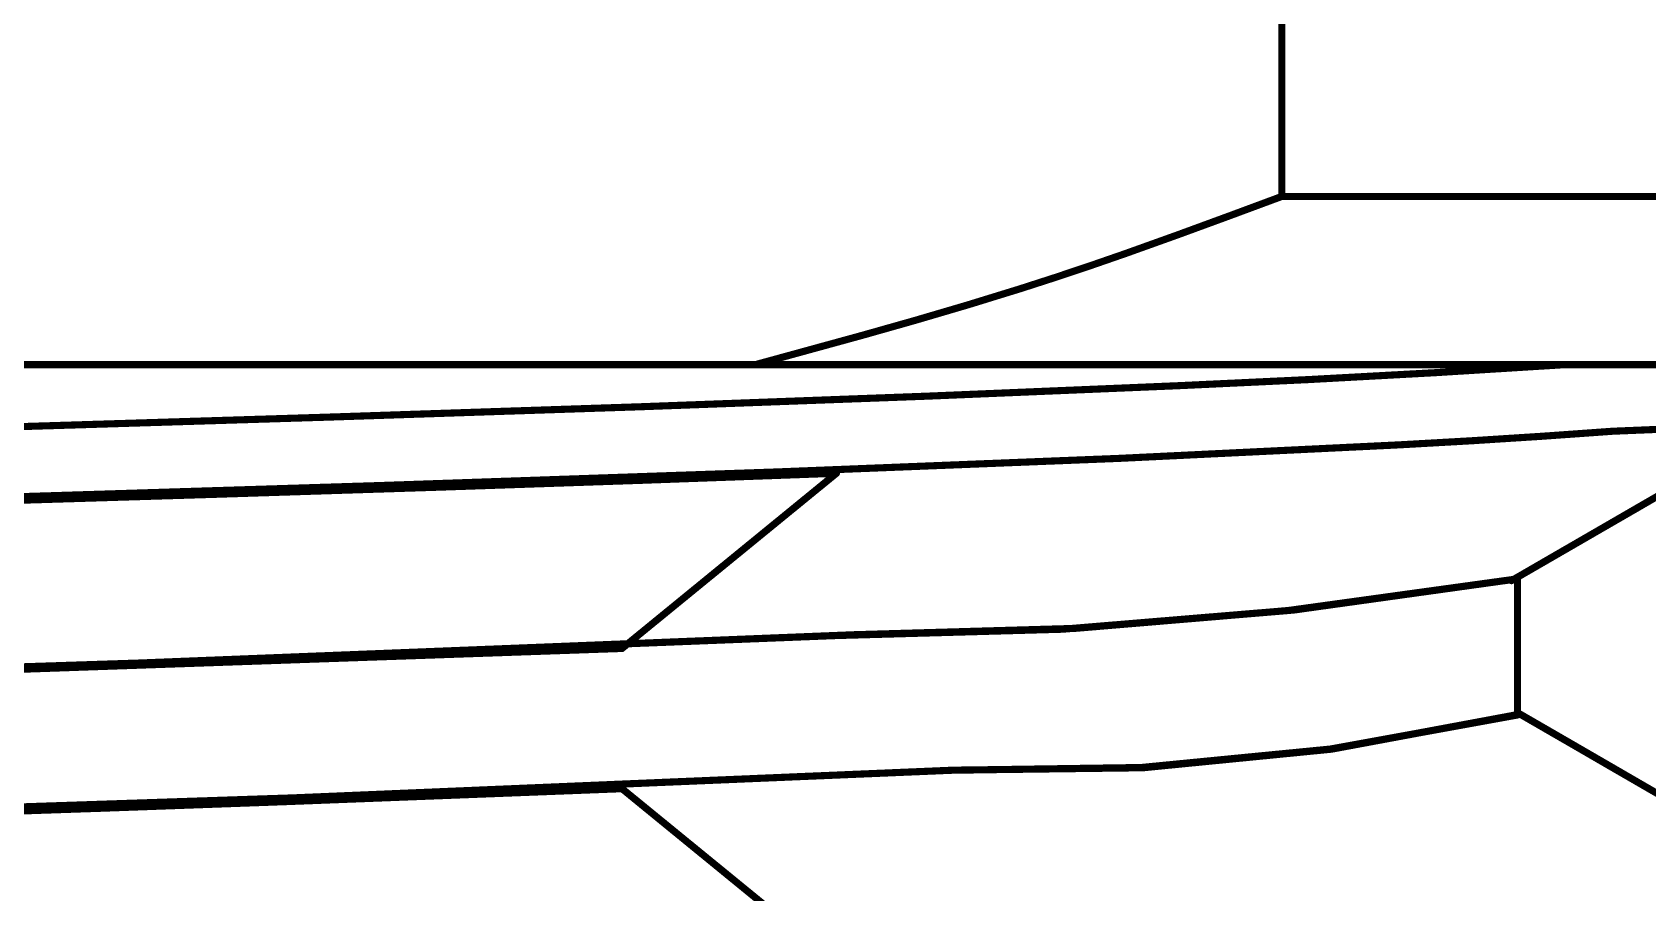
# Model space of a CAD drawing. Header units: inches. Extents: x -6 to 430, y 0 to 90.
# Drawn here: x 25.307 to 28.191, y 56.558 to 58.093 of the extents above; entities that cross this region are included whole.
import ezdxf

# ---------------------------------------------------------------- set-up
doc = ezdxf.new("R2010")
doc.units = ezdxf.units.IN
doc.layers.add('Mechanical 1', color=6, linetype='Continuous')

msp = doc.modelspace()

# ---------------------------------------------------------------- linework, layer by layer
at = {"layer": 'Mechanical 1'}
for points in [[(27.5375, 57.8, 0.0127, 0.0127, 0), (27.5375, 60.2, 0.0127, 0.0127, 0)], [(27.4447, 57.7656, 0.0127, 0.0127, 0), (27.5375, 57.8, 0.0127, 0.0127, 0)], [(27.5375, 57.8, 0.0127, 0.0127, 0), (29.0028, 57.8, 0.0127, 0.0127, 0)], [(27.3519, 57.7316, 0.0127, 0.0127, 0), (27.4447, 57.7656, 0.0127, 0.0127, 0)], [(27.2589, 57.6983, 0.0127, 0.0127, 0), (27.3519, 57.7316, 0.0127, 0.0127, 0)], [(27.2589, 57.6983, 0.0127, 0.0127, -0.008036), (27.0717, 57.6357, 0.0127, 0.0127, 0)], [(26.9775, 57.6067, 0.0127, 0.0127, 0), (27.0717, 57.6357, 0.0127, 0.0127, 0)], [(26.7881, 57.5521, 0.0127, 0.0127, 0), (26.8829, 57.5789, 0.0127, 0.0127, 0)], [(26.8829, 57.5789, 0.0127, 0.0127, 0), (26.9775, 57.6067, 0.0127, 0.0127, 0)], [(26.598, 57.5, 0.0127, 0.0127, 0), (26.7881, 57.5521, 0.0127, 0.0127, 0)], [(15.3241, 57.5, 0.0127, 0.0127, 0), (29.6759, 57.5, 0.0127, 0.0127, 0)], [(28.0433, 57.5, 0.0127, 0.0127, -0.005608), (27.3546, 57.4625, 0.0127, 0.0127, 0)], [(28.0433, 57.5, 0.0127, 0.0127, -0.005608), (27.3546, 57.4625, 0.0127, 0.0127, 0)], [(26.3968, 57.425, 0.0127, 0.0127, 0), (26.9057, 57.4438, 0.0127, 0.0127, 0)], [(26.3968, 57.425, 0.0127, 0.0127, 0), (26.9057, 57.4438, 0.0127, 0.0127, 0)], [(26.9057, 57.4438, 0.0127, 0.0127, 0), (27.3546, 57.4625, 0.0127, 0.0127, 0)], [(26.9057, 57.4438, 0.0127, 0.0127, 0), (27.3546, 57.4625, 0.0127, 0.0127, 0)], [(25.2239, 57.3875, 0.0127, 0.0127, 0), (25.8334, 57.4063, 0.0127, 0.0127, 0)], [(25.2239, 57.3875, 0.0127, 0.0127, 0), (25.8334, 57.4063, 0.0127, 0.0127, 0)], [(25.8334, 57.4063, 0.0127, 0.0127, 0), (26.3968, 57.425, 0.0127, 0.0127, 0)], [(25.8334, 57.4063, 0.0127, 0.0127, 0), (26.3968, 57.425, 0.0127, 0.0127, 0)], [(28.4807, 57.4297, 0.0127, 0.0127, -0.071961), (28.1284, 57.3812, 0.0127, 0.0127, 0)], [(28.4807, 57.4297, 0.0127, 0.0127, -0.071961), (28.1284, 57.3812, 0.0127, 0.0127, 0)], [(28.1284, 57.3812, 0.0127, 0.0127, -0.005466), (27.7491, 57.357, 0.0127, 0.0127, 0)], [(28.1284, 57.3812, 0.0127, 0.0127, -0.005466), (27.7491, 57.357, 0.0127, 0.0127, 0)], [(27.2478, 57.3328, 0.0127, 0.0127, 0), (27.7491, 57.357, 0.0127, 0.0127, 0)], [(27.2478, 57.3328, 0.0127, 0.0127, 0), (27.7491, 57.357, 0.0127, 0.0127, 0)], [(26.6369, 57.3086, 0.0127, 0.0127, 0), (27.2478, 57.3328, 0.0127, 0.0127, 0)], [(26.6369, 57.3086, 0.0127, 0.0127, 0), (27.2478, 57.3328, 0.0127, 0.0127, 0)], [(25.9305, 57.2844, 0.0127, 0.0127, 0), (26.6369, 57.3086, 0.0127, 0.0127, 0)], [(25.9305, 57.2844, 0.0127, 0.0127, 0), (26.6369, 57.3086, 0.0127, 0.0127, 0)], [(26.0271, 57.2812, 0.0127, 0.0127, 0), (26.3958, 57.2937, 0.0127, 0.0127, 0)], [(26.3599, 56.9937, 0.0127, 0.0127, 0), (26.7426, 57.3062, 0.0127, 0.0127, 0)], [(26.3958, 57.2937, 0.0127, 0.0127, 0), (26.7426, 57.3062, 0.0127, 0.0127, 0)], [(25.1447, 57.2601, 0.0127, 0.0127, 0), (25.9305, 57.2844, 0.0127, 0.0127, 0)], [(25.1447, 57.2601, 0.0127, 0.0127, 0), (25.9305, 57.2844, 0.0127, 0.0127, 0)], [(25.224, 57.2562, 0.0127, 0.0127, 0), (25.6349, 57.2687, 0.0127, 0.0127, 0)], [(25.6349, 57.2687, 0.0127, 0.0127, 0), (26.0271, 57.2812, 0.0127, 0.0127, 0)], [(28.1664, 57.2411, 0.0127, 0.0127, 0), (28.2211, 57.2727, 0.0127, 0.0127, 0)], [(28.1683, 57.2421, 0.0127, 0.0127, 0), (28.2226, 57.2736, 0.0127, 0.0127, 0)], [(28.1118, 57.2095, 0.0127, 0.0127, 0), (28.1664, 57.2411, 0.0127, 0.0127, 0)], [(28.1139, 57.2107, 0.0127, 0.0127, 0), (28.1683, 57.2421, 0.0127, 0.0127, 0)], [(28.0571, 57.1779, 0.0127, 0.0127, 0), (28.1118, 57.2095, 0.0127, 0.0127, 0)], [(28.0596, 57.1793, 0.0127, 0.0127, 0), (28.1139, 57.2107, 0.0127, 0.0127, 0)], [(27.9478, 57.1147, 0.0127, 0.0127, 0), (28.0571, 57.1779, 0.0127, 0.0127, 0)], [(27.9509, 57.1165, 0.0127, 0.0127, 0), (28.0596, 57.1793, 0.0127, 0.0127, 0)], [(27.9585, 56.875, 0.0127, 0.0127, 0), (27.9585, 57.1209, 0.0127, 0.0127, 0)], [(27.9486, 57.1165, 0.0127, 0.0127, -0.040929), (26.7419, 57.0167, 0.0127, 0.0127, 0)], [(27.9486, 57.1165, 0.0127, 0.0127, -0.041211), (26.7746, 57.0182, 0.0127, 0.0127, 0)], [(25.4755, 56.9668, 0.0127, 0.0127, 0), (26.7419, 57.0167, 0.0127, 0.0127, 0)], [(25.5414, 56.9691, 0.0127, 0.0127, 0), (26.7746, 57.0182, 0.0127, 0.0127, 0)], [(24.231, 56.92, 0.0127, 0.0127, 0), (26.3599, 56.9937, 0.0127, 0.0127, 0)], [(23.919, 56.9169, 0.0127, 0.0127, 0), (25.4755, 56.9668, 0.0127, 0.0127, 0)], [(24.0203, 56.9199, 0.0127, 0.0127, 0), (25.5414, 56.9691, 0.0127, 0.0127, 0)], [(27.9572, 56.8748, 0.0127, 0.0127, -0.062052), (26.9481, 56.7764, 0.0127, 0.0127, 0)], [(27.9587, 56.8758, 0.0127, 0.0127, -0.064291), (26.9522, 56.7766, 0.0127, 0.0127, 0)], [(27.9585, 56.8791, 0.0127, 0.0127, 0), (28.012, 56.8482, 0.0127, 0.0127, 0)], [(27.9585, 56.8791, 0.0127, 0.0127, 0), (28.0123, 56.848, 0.0127, 0.0127, 0)], [(28.012, 56.8482, 0.0127, 0.0127, 0), (28.0655, 56.8173, 0.0127, 0.0127, 0)], [(28.0123, 56.848, 0.0127, 0.0127, 0), (28.0662, 56.8169, 0.0127, 0.0127, 0)], [(28.0655, 56.8173, 0.0127, 0.0127, 0), (28.1189, 56.7864, 0.0127, 0.0127, 0)], [(28.0662, 56.8169, 0.0127, 0.0127, 0), (28.12, 56.7857, 0.0127, 0.0127, 0)], [(25.7697, 56.727, 0.0127, 0.0127, 0), (26.9522, 56.7766, 0.0127, 0.0127, 0)], [(25.7745, 56.7272, 0.0127, 0.0127, 0), (26.9481, 56.7764, 0.0127, 0.0127, 0)], [(28.1189, 56.7864, 0.0127, 0.0127, 0), (28.1724, 56.7554, 0.0127, 0.0127, 0)], [(28.12, 56.7857, 0.0127, 0.0127, 0), (28.1738, 56.7546, 0.0127, 0.0127, 0)], [(25.7561, 56.7203, 0.0127, 0.0127, 0), (26.3599, 56.7435, 0.0127, 0.0127, 0)], [(26.3599, 56.7435, 0.0127, 0.0127, 0), (26.7426, 56.431, 0.0127, 0.0127, 0)], [(28.1724, 56.7554, 0.0127, 0.0127, 0), (28.2259, 56.7245, 0.0127, 0.0127, 0)], [(28.1738, 56.7546, 0.0127, 0.0127, 0), (28.2276, 56.7235, 0.0127, 0.0127, 0)], [(24.2724, 56.6774, 0.0127, 0.0127, 0), (25.7697, 56.727, 0.0127, 0.0127, 0)], [(24.2905, 56.678, 0.0127, 0.0127, 0), (25.7745, 56.7272, 0.0127, 0.0127, 0)], [(25.432, 56.7087, 0.0127, 0.0127, 0), (25.7561, 56.7203, 0.0127, 0.0127, 0)], [(25.0886, 56.6971, 0.0127, 0.0127, 0), (25.432, 56.7087, 0.0127, 0.0127, 0)]]:
    msp.add_lwpolyline(points, format="xyseb", dxfattribs=at)
for points in [[(27.5343, 57.8, 0.00635, 0.00635, 1), (27.5406, 57.8, 0.00635, 0.00635, 1)], [(27.5343, 57.8, 0.00635, 0.00635, 1), (27.5406, 57.8, 0.00635, 0.00635, 1)], [(27.5343, 57.8, 0.00635, 0.00635, 1), (27.5406, 57.8, 0.00635, 0.00635, 1)], [(27.4416, 57.7656, 0.00635, 0.00635, 1), (27.4479, 57.7656, 0.00635, 0.00635, 1)], [(27.4416, 57.7656, 0.00635, 0.00635, 1), (27.4479, 57.7656, 0.00635, 0.00635, 1)], [(27.3488, 57.7316, 0.00635, 0.00635, 1), (27.3551, 57.7316, 0.00635, 0.00635, 1)], [(27.3488, 57.7316, 0.00635, 0.00635, 1), (27.3551, 57.7316, 0.00635, 0.00635, 1)], [(27.2557, 57.6983, 0.00635, 0.00635, 1), (27.2621, 57.6983, 0.00635, 0.00635, 1)], [(27.2557, 57.6983, 0.00635, 0.00635, 1), (27.2621, 57.6983, 0.00635, 0.00635, 1)], [(27.0686, 57.6357, 0.00635, 0.00635, 1), (27.0749, 57.6357, 0.00635, 0.00635, 1)], [(27.0686, 57.6357, 0.00635, 0.00635, 1), (27.0749, 57.6357, 0.00635, 0.00635, 1)], [(26.8798, 57.5789, 0.00635, 0.00635, 1), (26.8861, 57.5789, 0.00635, 0.00635, 1)], [(26.8798, 57.5789, 0.00635, 0.00635, 1), (26.8861, 57.5789, 0.00635, 0.00635, 1)], [(26.9743, 57.6067, 0.00635, 0.00635, 1), (26.9807, 57.6067, 0.00635, 0.00635, 1)], [(26.9743, 57.6067, 0.00635, 0.00635, 1), (26.9807, 57.6067, 0.00635, 0.00635, 1)], [(26.7849, 57.5521, 0.00635, 0.00635, 1), (26.7913, 57.5521, 0.00635, 0.00635, 1)], [(26.7849, 57.5521, 0.00635, 0.00635, 1), (26.7913, 57.5521, 0.00635, 0.00635, 1)], [(26.5948, 57.5, 0.00635, 0.00635, 1), (26.6012, 57.5, 0.00635, 0.00635, 1)], [(28.0401, 57.5, 0.00635, 0.00635, 1), (28.0465, 57.5, 0.00635, 0.00635, 1)], [(28.0401, 57.5, 0.00635, 0.00635, 1), (28.0465, 57.5, 0.00635, 0.00635, 1)], [(26.9026, 57.4438, 0.00635, 0.00635, 1), (26.9089, 57.4438, 0.00635, 0.00635, 1)], [(26.9026, 57.4438, 0.00635, 0.00635, 1), (26.9089, 57.4438, 0.00635, 0.00635, 1)], [(26.9026, 57.4438, 0.00635, 0.00635, 1), (26.9089, 57.4438, 0.00635, 0.00635, 1)], [(26.9026, 57.4438, 0.00635, 0.00635, 1), (26.9089, 57.4438, 0.00635, 0.00635, 1)], [(27.3514, 57.4625, 0.00635, 0.00635, 1), (27.3578, 57.4625, 0.00635, 0.00635, 1)], [(27.3514, 57.4625, 0.00635, 0.00635, 1), (27.3578, 57.4625, 0.00635, 0.00635, 1)], [(27.3514, 57.4625, 0.00635, 0.00635, 1), (27.3578, 57.4625, 0.00635, 0.00635, 1)], [(27.3514, 57.4625, 0.00635, 0.00635, 1), (27.3578, 57.4625, 0.00635, 0.00635, 1)], [(25.8302, 57.4063, 0.00635, 0.00635, 1), (25.8366, 57.4063, 0.00635, 0.00635, 1)], [(25.8302, 57.4063, 0.00635, 0.00635, 1), (25.8366, 57.4063, 0.00635, 0.00635, 1)], [(25.8302, 57.4063, 0.00635, 0.00635, 1), (25.8366, 57.4063, 0.00635, 0.00635, 1)], [(25.8302, 57.4063, 0.00635, 0.00635, 1), (25.8366, 57.4063, 0.00635, 0.00635, 1)], [(26.3936, 57.425, 0.00635, 0.00635, 1), (26.3999, 57.425, 0.00635, 0.00635, 1)], [(26.3936, 57.425, 0.00635, 0.00635, 1), (26.3999, 57.425, 0.00635, 0.00635, 1)], [(26.3936, 57.425, 0.00635, 0.00635, 1), (26.3999, 57.425, 0.00635, 0.00635, 1)], [(26.3936, 57.425, 0.00635, 0.00635, 1), (26.3999, 57.425, 0.00635, 0.00635, 1)], [(28.1253, 57.3812, 0.00635, 0.00635, 1), (28.1316, 57.3812, 0.00635, 0.00635, 1)], [(28.1253, 57.3812, 0.00635, 0.00635, 1), (28.1316, 57.3812, 0.00635, 0.00635, 1)], [(28.1253, 57.3812, 0.00635, 0.00635, 1), (28.1316, 57.3812, 0.00635, 0.00635, 1)], [(28.1253, 57.3812, 0.00635, 0.00635, 1), (28.1316, 57.3812, 0.00635, 0.00635, 1)], [(27.7459, 57.357, 0.00635, 0.00635, 1), (27.7523, 57.357, 0.00635, 0.00635, 1)], [(27.7459, 57.357, 0.00635, 0.00635, 1), (27.7523, 57.357, 0.00635, 0.00635, 1)], [(27.7459, 57.357, 0.00635, 0.00635, 1), (27.7523, 57.357, 0.00635, 0.00635, 1)], [(27.7459, 57.357, 0.00635, 0.00635, 1), (27.7523, 57.357, 0.00635, 0.00635, 1)], [(27.2447, 57.3328, 0.00635, 0.00635, 1), (27.251, 57.3328, 0.00635, 0.00635, 1)], [(27.2447, 57.3328, 0.00635, 0.00635, 1), (27.251, 57.3328, 0.00635, 0.00635, 1)], [(27.2447, 57.3328, 0.00635, 0.00635, 1), (27.251, 57.3328, 0.00635, 0.00635, 1)], [(27.2447, 57.3328, 0.00635, 0.00635, 1), (27.251, 57.3328, 0.00635, 0.00635, 1)], [(26.3926, 57.2937, 0.00635, 0.00635, 1), (26.399, 57.2937, 0.00635, 0.00635, 1)], [(26.3926, 57.2937, 0.00635, 0.00635, 1), (26.399, 57.2937, 0.00635, 0.00635, 1)], [(26.6338, 57.3086, 0.00635, 0.00635, 1), (26.6401, 57.3086, 0.00635, 0.00635, 1)], [(26.6338, 57.3086, 0.00635, 0.00635, 1), (26.6401, 57.3086, 0.00635, 0.00635, 1)], [(26.6338, 57.3086, 0.00635, 0.00635, 1), (26.6401, 57.3086, 0.00635, 0.00635, 1)], [(26.6338, 57.3086, 0.00635, 0.00635, 1), (26.6401, 57.3086, 0.00635, 0.00635, 1)], [(26.7394, 57.3062, 0.00635, 0.00635, 1), (26.7458, 57.3062, 0.00635, 0.00635, 1)], [(26.7394, 57.3062, 0.00635, 0.00635, 1), (26.7458, 57.3062, 0.00635, 0.00635, 1)], [(25.6317, 57.2687, 0.00635, 0.00635, 1), (25.638, 57.2687, 0.00635, 0.00635, 1)], [(25.6317, 57.2687, 0.00635, 0.00635, 1), (25.638, 57.2687, 0.00635, 0.00635, 1)], [(25.9273, 57.2844, 0.00635, 0.00635, 1), (25.9336, 57.2844, 0.00635, 0.00635, 1)], [(25.9273, 57.2844, 0.00635, 0.00635, 1), (25.9336, 57.2844, 0.00635, 0.00635, 1)], [(25.9273, 57.2844, 0.00635, 0.00635, 1), (25.9336, 57.2844, 0.00635, 0.00635, 1)], [(25.9273, 57.2844, 0.00635, 0.00635, 1), (25.9336, 57.2844, 0.00635, 0.00635, 1)], [(26.0239, 57.2812, 0.00635, 0.00635, 1), (26.0302, 57.2812, 0.00635, 0.00635, 1)], [(26.0239, 57.2812, 0.00635, 0.00635, 1), (26.0302, 57.2812, 0.00635, 0.00635, 1)], [(28.1633, 57.2411, 0.00635, 0.00635, 1), (28.1696, 57.2411, 0.00635, 0.00635, 1)], [(28.1633, 57.2411, 0.00635, 0.00635, 1), (28.1696, 57.2411, 0.00635, 0.00635, 1)], [(28.1651, 57.2421, 0.00635, 0.00635, 1), (28.1714, 57.2421, 0.00635, 0.00635, 1)], [(28.1651, 57.2421, 0.00635, 0.00635, 1), (28.1714, 57.2421, 0.00635, 0.00635, 1)], [(28.1086, 57.2095, 0.00635, 0.00635, 1), (28.1149, 57.2095, 0.00635, 0.00635, 1)], [(28.1086, 57.2095, 0.00635, 0.00635, 1), (28.1149, 57.2095, 0.00635, 0.00635, 1)], [(28.1107, 57.2107, 0.00635, 0.00635, 1), (28.1171, 57.2107, 0.00635, 0.00635, 1)], [(28.1107, 57.2107, 0.00635, 0.00635, 1), (28.1171, 57.2107, 0.00635, 0.00635, 1)], [(28.0539, 57.1779, 0.00635, 0.00635, 1), (28.0603, 57.1779, 0.00635, 0.00635, 1)], [(28.0539, 57.1779, 0.00635, 0.00635, 1), (28.0603, 57.1779, 0.00635, 0.00635, 1)], [(28.0564, 57.1793, 0.00635, 0.00635, 1), (28.0627, 57.1793, 0.00635, 0.00635, 1)], [(28.0564, 57.1793, 0.00635, 0.00635, 1), (28.0627, 57.1793, 0.00635, 0.00635, 1)], [(27.9554, 57.1209, 0.00635, 0.00635, 1), (27.9617, 57.1209, 0.00635, 0.00635, 1)], [(27.9446, 57.1147, 0.00635, 0.00635, 1), (27.951, 57.1147, 0.00635, 0.00635, 1)], [(27.9454, 57.1165, 0.00635, 0.00635, 1), (27.9517, 57.1165, 0.00635, 0.00635, 1)], [(27.9454, 57.1165, 0.00635, 0.00635, 1), (27.9518, 57.1165, 0.00635, 0.00635, 1)], [(27.9477, 57.1165, 0.00635, 0.00635, 1), (27.954, 57.1165, 0.00635, 0.00635, 1)], [(26.7388, 57.0167, 0.00635, 0.00635, 1), (26.7451, 57.0167, 0.00635, 0.00635, 1)], [(26.7388, 57.0167, 0.00635, 0.00635, 1), (26.7451, 57.0167, 0.00635, 0.00635, 1)], [(26.7715, 57.0182, 0.00635, 0.00635, 1), (26.7778, 57.0182, 0.00635, 0.00635, 1)], [(26.7715, 57.0182, 0.00635, 0.00635, 1), (26.7778, 57.0182, 0.00635, 0.00635, 1)], [(26.3567, 56.9937, 0.00635, 0.00635, 1), (26.3631, 56.9937, 0.00635, 0.00635, 1)], [(26.3567, 56.9937, 0.00635, 0.00635, 1), (26.3631, 56.9937, 0.00635, 0.00635, 1)], [(25.4723, 56.9668, 0.00635, 0.00635, 1), (25.4787, 56.9668, 0.00635, 0.00635, 1)], [(25.4723, 56.9668, 0.00635, 0.00635, 1), (25.4787, 56.9668, 0.00635, 0.00635, 1)], [(25.5382, 56.9691, 0.00635, 0.00635, 1), (25.5446, 56.9691, 0.00635, 0.00635, 1)], [(25.5382, 56.9691, 0.00635, 0.00635, 1), (25.5446, 56.9691, 0.00635, 0.00635, 1)], [(27.954, 56.8748, 0.00635, 0.00635, 1), (27.9604, 56.8748, 0.00635, 0.00635, 1)], [(27.9554, 56.8791, 0.00635, 0.00635, 1), (27.9617, 56.8791, 0.00635, 0.00635, 1)], [(27.9554, 56.8791, 0.00635, 0.00635, 1), (27.9617, 56.8791, 0.00635, 0.00635, 1)], [(27.9554, 56.875, 0.00635, 0.00635, 1), (27.9617, 56.875, 0.00635, 0.00635, 1)], [(27.9555, 56.8758, 0.00635, 0.00635, 1), (27.9619, 56.8758, 0.00635, 0.00635, 1)], [(28.0088, 56.8482, 0.00635, 0.00635, 1), (28.0152, 56.8482, 0.00635, 0.00635, 1)], [(28.0088, 56.8482, 0.00635, 0.00635, 1), (28.0152, 56.8482, 0.00635, 0.00635, 1)], [(28.0092, 56.848, 0.00635, 0.00635, 1), (28.0155, 56.848, 0.00635, 0.00635, 1)], [(28.0092, 56.848, 0.00635, 0.00635, 1), (28.0155, 56.848, 0.00635, 0.00635, 1)], [(28.0623, 56.8173, 0.00635, 0.00635, 1), (28.0686, 56.8173, 0.00635, 0.00635, 1)], [(28.0623, 56.8173, 0.00635, 0.00635, 1), (28.0686, 56.8173, 0.00635, 0.00635, 1)], [(28.063, 56.8169, 0.00635, 0.00635, 1), (28.0693, 56.8169, 0.00635, 0.00635, 1)], [(28.063, 56.8169, 0.00635, 0.00635, 1), (28.0693, 56.8169, 0.00635, 0.00635, 1)], [(26.9449, 56.7764, 0.00635, 0.00635, 1), (26.9513, 56.7764, 0.00635, 0.00635, 1)], [(26.9449, 56.7764, 0.00635, 0.00635, 1), (26.9513, 56.7764, 0.00635, 0.00635, 1)], [(26.949, 56.7766, 0.00635, 0.00635, 1), (26.9554, 56.7766, 0.00635, 0.00635, 1)], [(26.949, 56.7766, 0.00635, 0.00635, 1), (26.9554, 56.7766, 0.00635, 0.00635, 1)], [(28.1158, 56.7864, 0.00635, 0.00635, 1), (28.1221, 56.7864, 0.00635, 0.00635, 1)], [(28.1158, 56.7864, 0.00635, 0.00635, 1), (28.1221, 56.7864, 0.00635, 0.00635, 1)], [(28.1168, 56.7857, 0.00635, 0.00635, 1), (28.1232, 56.7857, 0.00635, 0.00635, 1)], [(28.1168, 56.7857, 0.00635, 0.00635, 1), (28.1232, 56.7857, 0.00635, 0.00635, 1)], [(26.3567, 56.7435, 0.00635, 0.00635, 1), (26.3631, 56.7435, 0.00635, 0.00635, 1)], [(26.3567, 56.7435, 0.00635, 0.00635, 1), (26.3631, 56.7435, 0.00635, 0.00635, 1)], [(28.1692, 56.7554, 0.00635, 0.00635, 1), (28.1756, 56.7554, 0.00635, 0.00635, 1)], [(28.1692, 56.7554, 0.00635, 0.00635, 1), (28.1756, 56.7554, 0.00635, 0.00635, 1)], [(28.1706, 56.7546, 0.00635, 0.00635, 1), (28.177, 56.7546, 0.00635, 0.00635, 1)], [(28.1706, 56.7546, 0.00635, 0.00635, 1), (28.177, 56.7546, 0.00635, 0.00635, 1)], [(25.7529, 56.7203, 0.00635, 0.00635, 1), (25.7593, 56.7203, 0.00635, 0.00635, 1)], [(25.7529, 56.7203, 0.00635, 0.00635, 1), (25.7593, 56.7203, 0.00635, 0.00635, 1)], [(25.7665, 56.727, 0.00635, 0.00635, 1), (25.7728, 56.727, 0.00635, 0.00635, 1)], [(25.7665, 56.727, 0.00635, 0.00635, 1), (25.7728, 56.727, 0.00635, 0.00635, 1)], [(25.7713, 56.7272, 0.00635, 0.00635, 1), (25.7777, 56.7272, 0.00635, 0.00635, 1)], [(25.7713, 56.7272, 0.00635, 0.00635, 1), (25.7777, 56.7272, 0.00635, 0.00635, 1)], [(25.4288, 56.7087, 0.00635, 0.00635, 1), (25.4352, 56.7087, 0.00635, 0.00635, 1)], [(25.4288, 56.7087, 0.00635, 0.00635, 1), (25.4352, 56.7087, 0.00635, 0.00635, 1)]]:
    msp.add_lwpolyline(points, format="xyseb", close=True, dxfattribs=at)

doc.saveas('drawing.dxf')
